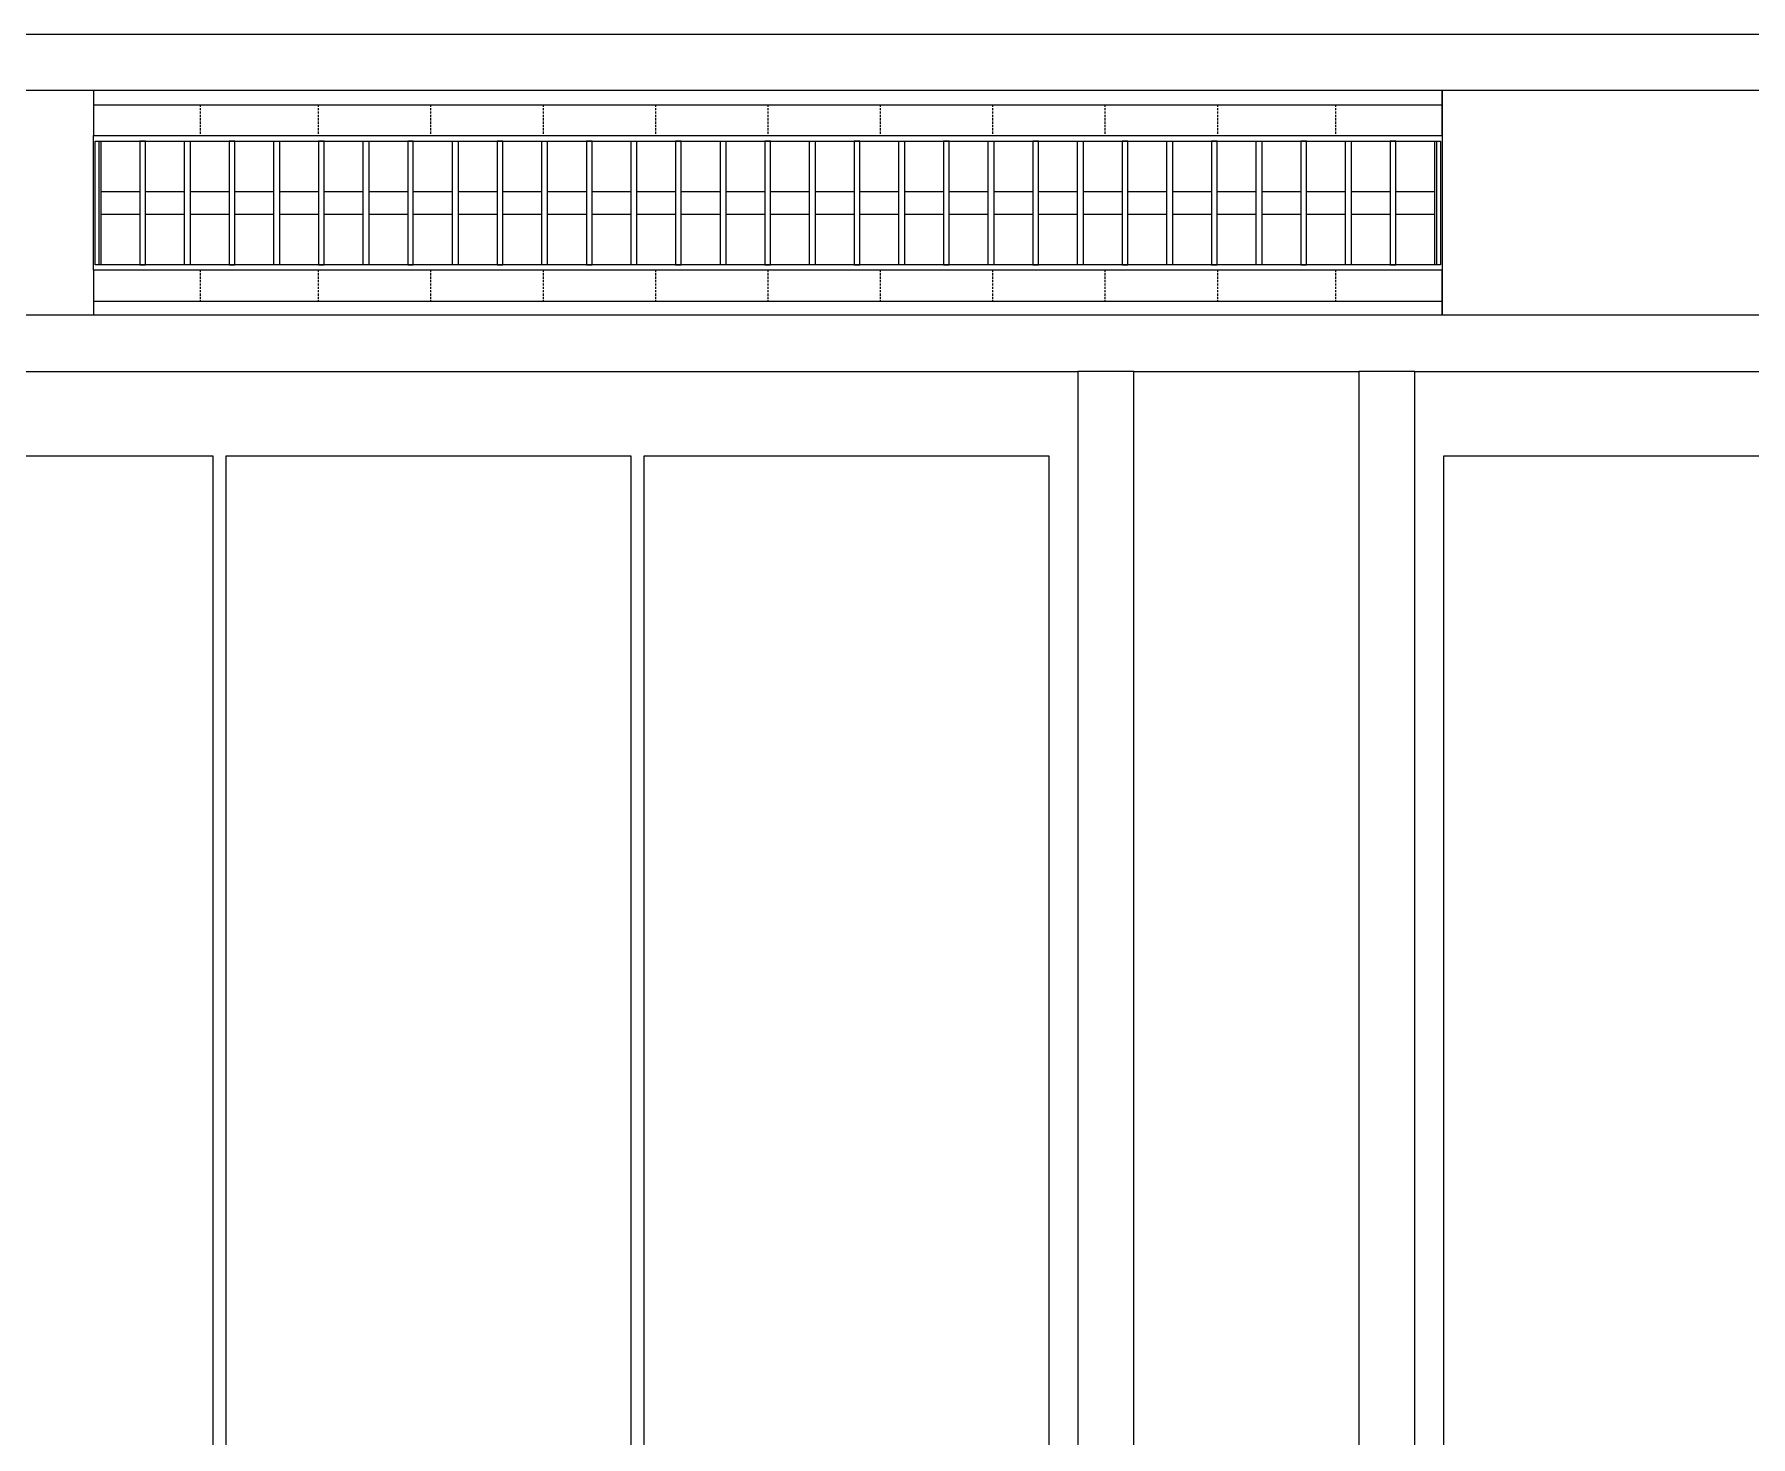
# Model space of a CAD drawing. Header units: millimetres. Extents: x -962357 to -591296, y -223672 to 59420.
# Drawn here: x -742957 to -741430, y -173342 to -172094 of the extents above; entities that cross this region are included whole.
import ezdxf

# ---------------------------------------------------------------- set-up
doc = ezdxf.new("R2010")
doc.units = ezdxf.units.MM
doc.linetypes.add('DPA_Hidden 50', pattern=[3, 2, -1])
for name, color, linetype in [('000 - WIPEOUT', 250, 'Continuous'), ('001 - ASCESSORIES', 251, 'Continuous'), ('A04_TUBE SERIES', 2, 'Continuous'), ('A11_ALU.SOLID SHEET', 2, 'Continuous')]:
    doc.layers.add(name, color=color, linetype=linetype)
doc.layers.add('A-GLAZ-CURT', color=2, linetype='Continuous', lineweight=9)

# ---------------------------------------------------------------- blocks, each defined once
blk = doc.blocks.new('*U4621')
at = {"color": 1}
blk.add_wipeout([(600, -60), (-600, -60), (-600, 60), (600, 60)], dxfattribs=at).dxf.layer = '000 - WIPEOUT'
at = {"layer": '001 - ASCESSORIES', "color": 0}
blk.add_lwpolyline([(600, -60), (-600, -60), (-600, 60), (600, 60)], close=True, dxfattribs=at)
at = {"layer": '001 - ASCESSORIES'}
for points in [[(-593.5, -55), (-598.5, -55), (-598.5, 55), (-593.5, 55)], [(595, -55), (-595, -55), (-595, 55), (595, 55)], [(-558.8, -55), (-553.8, -55), (-553.8, 55), (-558.8, 55)], [(-514, -55), (-519, -55), (-519, 55), (-514, 55)], [(-479.3, -55), (-474.3, -55), (-474.3, 55), (-479.3, 55)], [(-434.6, -55), (-439.6, -55), (-439.6, 55), (-434.6, 55)], [(-399.8, -55), (-394.8, -55), (-394.8, 55), (-399.8, 55)], [(-355.1, -55), (-360.1, -55), (-360.1, 55), (-355.1, 55)], [(-320.4, -55), (-315.4, -55), (-315.4, 55), (-320.4, 55)], [(-275.6, -55), (-280.6, -55), (-280.6, 55), (-275.6, 55)], [(-240.9, -55), (-235.9, -55), (-235.9, 55), (-240.9, 55)], [(-196.2, -55), (-201.2, -55), (-201.2, 55), (-196.2, 55)], [(-161.4, -55), (-156.4, -55), (-156.4, 55), (-161.4, 55)], [(-116.7, -55), (-121.7, -55), (-121.7, 55), (-116.7, 55)], [(-82, -55), (-77, -55), (-77, 55), (-82, 55)], [(-37.2, -55), (-42.2, -55), (-42.2, 55), (-37.2, 55)], [(-2.5, -55), (2.5, -55), (2.5, 55), (-2.5, 55)], [(42.2, -55), (37.2, -55), (37.2, 55), (42.2, 55)], [(77, -55), (82, -55), (82, 55), (77, 55)], [(121.7, -55), (116.7, -55), (116.7, 55), (121.7, 55)], [(156.4, -55), (161.4, -55), (161.4, 55), (156.4, 55)], [(201.2, -55), (196.2, -55), (196.2, 55), (201.2, 55)], [(235.9, -55), (240.9, -55), (240.9, 55), (235.9, 55)], [(280.6, -55), (275.6, -55), (275.6, 55), (280.6, 55)], [(315.4, -55), (320.4, -55), (320.4, 55), (315.4, 55)], [(360.1, -55), (355.1, -55), (355.1, 55), (360.1, 55)], [(394.8, -55), (399.8, -55), (399.8, 55), (394.8, 55)], [(439.6, -55), (434.6, -55), (434.6, 55), (439.6, 55)], [(474.3, -55), (479.3, -55), (479.3, 55), (474.3, 55)], [(519, -55), (514, -55), (514, 55), (519, 55)], [(553.8, -55), (558.8, -55), (558.8, 55), (553.8, 55)], [(598.5, -55), (593.5, -55), (593.5, 55), (598.5, 55)]]:
    blk.add_lwpolyline(points, close=True, dxfattribs=at)
for points in [[(-593.5, 10), (-558.8, 10)], [(-553.8, 10), (-519, 10)], [(-514, 10), (-479.3, 10)], [(-474.3, 10), (-439.6, 10)], [(-434.6, 10), (-399.8, 10)], [(-394.8, 10), (-360.1, 10)], [(-355.1, 10), (-320.4, 10)], [(-315.4, 10), (-280.6, 10)], [(-275.6, 10), (-240.9, 10)], [(-235.9, 10), (-201.2, 10)], [(-196.2, 10), (-161.4, 10)], [(-156.4, 10), (-121.7, 10)], [(-116.7, 10), (-82, 10)], [(-77, 10), (-42.2, 10)], [(-37.2, 10), (-2.5, 10)], [(2.5, 10), (37.2, 10)], [(42.2, 10), (77, 10)], [(82, 10), (116.7, 10)], [(121.7, 10), (156.4, 10)], [(161.4, 10), (196.2, 10)], [(201.2, 10), (235.9, 10)], [(240.9, 10), (275.6, 10)], [(280.6, 10), (315.4, 10)], [(320.4, 10), (355.1, 10)], [(360.1, 10), (394.8, 10)], [(399.8, 10), (434.6, 10)], [(439.6, 10), (474.3, 10)], [(479.3, 10), (514, 10)], [(519, 10), (553.8, 10)], [(558.8, 10), (593.5, 10)], [(-593.5, -10), (-558.8, -10)], [(-553.8, -10), (-519, -10)], [(-514, -10), (-479.3, -10)], [(-474.3, -10), (-439.6, -10)], [(-434.6, -10), (-399.8, -10)], [(-394.8, -10), (-360.1, -10)], [(-355.1, -10), (-320.4, -10)], [(-315.4, -10), (-280.6, -10)], [(-275.6, -10), (-240.9, -10)], [(-235.9, -10), (-201.2, -10)], [(-196.2, -10), (-161.4, -10)], [(-156.4, -10), (-121.7, -10)], [(-116.7, -10), (-82, -10)], [(-77, -10), (-42.2, -10)], [(-37.2, -10), (-2.5, -10)], [(2.5, -10), (37.2, -10)], [(42.2, -10), (77, -10)], [(82, -10), (116.7, -10)], [(121.7, -10), (156.4, -10)], [(161.4, -10), (196.2, -10)], [(201.2, -10), (235.9, -10)], [(240.9, -10), (275.6, -10)], [(280.6, -10), (315.4, -10)], [(320.4, -10), (355.1, -10)], [(360.1, -10), (394.8, -10)], [(399.8, -10), (434.6, -10)], [(439.6, -10), (474.3, -10)], [(479.3, -10), (514, -10)], [(519, -10), (553.8, -10)], [(558.8, -10), (593.5, -10)]]:
    blk.add_lwpolyline(points, dxfattribs=at)
blk = doc.blocks.new('*U4824')
blk.add_attdef('EXTR.OVL-LENGTH_', (-25, -59.1), '', height=5)
blk.add_wipeout([(-25, 25), (25, -25), (25, 15671.5), (-25, 15621.5)]).dxf.layer = '000 - WIPEOUT'
at = {"layer": 'A04_TUBE SERIES', "color": 0}
blk.add_lwpolyline([(-25, 25), (25, -25), (25, 15671.5), (-25, 15621.5)], close=True, dxfattribs=at)
blk = doc.blocks.new('*U4825')
blk.add_attdef('EXTR.OVL-LENGTH_', (-25, -59.1), '', height=5)
blk.add_wipeout([(-25, 25), (25, -25), (25, 15165.5), (-25, 15115.5)]).dxf.layer = '000 - WIPEOUT'
at = {"layer": 'A04_TUBE SERIES', "color": 0}
blk.add_lwpolyline([(-25, 25), (25, -25), (25, 15165.5), (-25, 15115.5)], close=True, dxfattribs=at)
blk = doc.blocks.new('*U4829')
blk.add_attdef('EXTR.OVL-LENGTH_', (-25, -59.1), '', height=5)
blk.add_wipeout([(-25, 0), (25, 0), (25, 1900), (-25, 1900)]).dxf.layer = '000 - WIPEOUT'
at = {"layer": 'A04_TUBE SERIES', "color": 0}
blk.add_lwpolyline([(-25, 0), (25, 0), (25, 1900), (-25, 1900)], close=True, dxfattribs=at)
blk = doc.blocks.new('*U4830')
blk.add_attdef('EXTR.OVL-LENGTH_', (-25, -59.1), '', height=5)
blk.add_wipeout([(-25, 0), (25, 0), (25, 1900), (-25, 1900)]).dxf.layer = '000 - WIPEOUT'
at = {"layer": 'A04_TUBE SERIES', "color": 0}
blk.add_lwpolyline([(-25, 0), (25, 0), (25, 1900), (-25, 1900)], close=True, dxfattribs=at)
blk = doc.blocks.new('*U4729')
at = {"color": 3}
for points in [[(-875, 924), (875, 924), (875, 564), (-875, 564)], [(-875, 180), (875, 180), (875, -180), (-875, -180)], [(-875, -192), (875, -192), (875, -552), (-875, -552)], [(-875, -564), (875, -564), (875, -924), (-875, -924)]]:
    blk.add_wipeout(points, dxfattribs=at).dxf.layer = '000 - WIPEOUT'
at = {"layer": 'A11_ALU.SOLID SHEET', "color": 0, "linetype": 'ByBlock'}
for points in [[(875, 564), (-875, 564), (-875, 924), (875, 924)], [(875, -180), (-875, -180), (-875, 180), (875, 180)], [(875, -552), (-875, -552), (-875, -192), (875, -192)], [(875, -924), (-875, -924), (-875, -564), (875, -564)]]:
    blk.add_lwpolyline(points, close=True, dxfattribs=at)
blk = doc.blocks.new('*U4836')
at = {"layer": 'A04_TUBE SERIES', "color": 0, "linetype": 'ByBlock', "xscale": -1, "rotation": 270}
blk.add_blockref('*U4824', (25, 2475), dxfattribs=at)
at = {"layer": 'A04_TUBE SERIES', "color": 0, "linetype": 'ByBlock', "rotation": 90}
blk.add_blockref('*U4825', (15418.5, 2225), dxfattribs=at)
at = {"layer": 'A11_ALU.SOLID SHEET', "color": 0, "linetype": 'ByBlock', "rotation": 90}
for p in [(1249.75, 1250), (3449.25, 1250)]:
    blk.add_blockref('*U4729', p, dxfattribs=at)
at = {"layer": 'A04_TUBE SERIES', "color": 0, "linetype": 'ByBlock'}
for name, p in [('*U4829', (2224.5, 300)), ('*U4830', (2474.5, 300))]:
    blk.add_blockref(name, p, dxfattribs=at)
blk = doc.blocks.new('*U4956')
blk.add_blockref('*U4621', (2375.5, 3530.5))
at = {"layer": 'A11_ALU.SOLID SHEET'}
blk.add_blockref('*U4836', (451.8, 1180.5), dxfattribs=at)
blk = doc.blocks.new('DPA_CP_Metal Ceiling Luminaire2 - Linear Luminaire-V62-4160-01 UPPER PLATFORM LEVEL - REFLECTED CEILING PLAN')
at = {"layer": 'A-GLAZ-CURT'}
for p, q in [((-742907, 7249), (-741707, 7249)), ((-742907, 7249), (-742907, 6974)), ((-741707, 7249), (-742907, 7249)), ((-742907, 7249), (-741707, 7249)), ((-741707, 6974), (-741707, 7249)), ((-742907, 7211.5), (-742907, 6974)), ((-741707, 7211.5), (-741707, 6974)), ((-742907, 7199), (-741707, 7199)), ((-742907, 7024), (-741707, 7024)), ((-741707, 6974), (-742907, 6974)), ((-741707, 6974), (-742907, 6974)), ((-742907, 6974), (-741707, 6974))]:
    blk.add_line(p, q, dxfattribs=at)
at = {"layer": 'A-GLAZ-CURT', "linetype": 'DPA_Hidden 50'}
for p, q in [((-742812, 7199), (-742812, 7024)), ((-742707, 7199), (-742707, 7024)), ((-742607, 7199), (-742607, 7024)), ((-742507, 7199), (-742507, 7024)), ((-742407, 7199), (-742407, 7024)), ((-742307, 7199), (-742307, 7024)), ((-742207, 7199), (-742207, 7024)), ((-742107, 7199), (-742107, 7024)), ((-742007, 7199), (-742007, 7024)), ((-741907, 7199), (-741907, 7024)), ((-741802, 7199), (-741802, 7024))]:
    blk.add_line(p, q, dxfattribs=at)
blk = doc.blocks.new('*U453')
at = {"color": 1}
blk.add_wipeout([(600, -60), (-600, -60), (-600, 60), (600, 60)], dxfattribs=at).dxf.layer = '000 - WIPEOUT'
at = {"layer": '001 - ASCESSORIES', "color": 0}
blk.add_lwpolyline([(600, -60), (-600, -60), (-600, 60), (600, 60)], close=True, dxfattribs=at)
at = {"layer": '001 - ASCESSORIES'}
for points in [[(-593.5, -55), (-598.5, -55), (-598.5, 55), (-593.5, 55)], [(595, -55), (-595, -55), (-595, 55), (595, 55)], [(-558.8, -55), (-553.8, -55), (-553.8, 55), (-558.8, 55)], [(-514, -55), (-519, -55), (-519, 55), (-514, 55)], [(-479.3, -55), (-474.3, -55), (-474.3, 55), (-479.3, 55)], [(-434.6, -55), (-439.6, -55), (-439.6, 55), (-434.6, 55)], [(-399.8, -55), (-394.8, -55), (-394.8, 55), (-399.8, 55)], [(-355.1, -55), (-360.1, -55), (-360.1, 55), (-355.1, 55)], [(-320.4, -55), (-315.4, -55), (-315.4, 55), (-320.4, 55)], [(-275.6, -55), (-280.6, -55), (-280.6, 55), (-275.6, 55)], [(-240.9, -55), (-235.9, -55), (-235.9, 55), (-240.9, 55)], [(-196.2, -55), (-201.2, -55), (-201.2, 55), (-196.2, 55)], [(-161.4, -55), (-156.4, -55), (-156.4, 55), (-161.4, 55)], [(-116.7, -55), (-121.7, -55), (-121.7, 55), (-116.7, 55)], [(-82, -55), (-77, -55), (-77, 55), (-82, 55)], [(-37.2, -55), (-42.2, -55), (-42.2, 55), (-37.2, 55)], [(-2.5, -55), (2.5, -55), (2.5, 55), (-2.5, 55)], [(42.2, -55), (37.2, -55), (37.2, 55), (42.2, 55)], [(77, -55), (82, -55), (82, 55), (77, 55)], [(121.7, -55), (116.7, -55), (116.7, 55), (121.7, 55)], [(156.4, -55), (161.4, -55), (161.4, 55), (156.4, 55)], [(201.2, -55), (196.2, -55), (196.2, 55), (201.2, 55)], [(235.9, -55), (240.9, -55), (240.9, 55), (235.9, 55)], [(280.6, -55), (275.6, -55), (275.6, 55), (280.6, 55)], [(315.4, -55), (320.4, -55), (320.4, 55), (315.4, 55)], [(360.1, -55), (355.1, -55), (355.1, 55), (360.1, 55)], [(394.8, -55), (399.8, -55), (399.8, 55), (394.8, 55)], [(439.6, -55), (434.6, -55), (434.6, 55), (439.6, 55)], [(474.3, -55), (479.3, -55), (479.3, 55), (474.3, 55)], [(519, -55), (514, -55), (514, 55), (519, 55)], [(553.8, -55), (558.8, -55), (558.8, 55), (553.8, 55)], [(598.5, -55), (593.5, -55), (593.5, 55), (598.5, 55)]]:
    blk.add_lwpolyline(points, close=True, dxfattribs=at)
for points in [[(-593.5, 10), (-558.8, 10)], [(-553.8, 10), (-519, 10)], [(-514, 10), (-479.3, 10)], [(-474.3, 10), (-439.6, 10)], [(-434.6, 10), (-399.8, 10)], [(-394.8, 10), (-360.1, 10)], [(-355.1, 10), (-320.4, 10)], [(-315.4, 10), (-280.6, 10)], [(-275.6, 10), (-240.9, 10)], [(-235.9, 10), (-201.2, 10)], [(-196.2, 10), (-161.4, 10)], [(-156.4, 10), (-121.7, 10)], [(-116.7, 10), (-82, 10)], [(-77, 10), (-42.2, 10)], [(-37.2, 10), (-2.5, 10)], [(2.5, 10), (37.2, 10)], [(42.2, 10), (77, 10)], [(82, 10), (116.7, 10)], [(121.7, 10), (156.4, 10)], [(161.4, 10), (196.2, 10)], [(201.2, 10), (235.9, 10)], [(240.9, 10), (275.6, 10)], [(280.6, 10), (315.4, 10)], [(320.4, 10), (355.1, 10)], [(360.1, 10), (394.8, 10)], [(399.8, 10), (434.6, 10)], [(439.6, 10), (474.3, 10)], [(479.3, 10), (514, 10)], [(519, 10), (553.8, 10)], [(558.8, 10), (593.5, 10)], [(-593.5, -10), (-558.8, -10)], [(-553.8, -10), (-519, -10)], [(-514, -10), (-479.3, -10)], [(-474.3, -10), (-439.6, -10)], [(-434.6, -10), (-399.8, -10)], [(-394.8, -10), (-360.1, -10)], [(-355.1, -10), (-320.4, -10)], [(-315.4, -10), (-280.6, -10)], [(-275.6, -10), (-240.9, -10)], [(-235.9, -10), (-201.2, -10)], [(-196.2, -10), (-161.4, -10)], [(-156.4, -10), (-121.7, -10)], [(-116.7, -10), (-82, -10)], [(-77, -10), (-42.2, -10)], [(-37.2, -10), (-2.5, -10)], [(2.5, -10), (37.2, -10)], [(42.2, -10), (77, -10)], [(82, -10), (116.7, -10)], [(121.7, -10), (156.4, -10)], [(161.4, -10), (196.2, -10)], [(201.2, -10), (235.9, -10)], [(240.9, -10), (275.6, -10)], [(280.6, -10), (315.4, -10)], [(320.4, -10), (355.1, -10)], [(360.1, -10), (394.8, -10)], [(399.8, -10), (434.6, -10)], [(439.6, -10), (474.3, -10)], [(479.3, -10), (514, -10)], [(519, -10), (553.8, -10)], [(558.8, -10), (593.5, -10)]]:
    blk.add_lwpolyline(points, dxfattribs=at)
blk = doc.blocks.new('*U466')
blk.add_attdef('EXTR.OVL-LENGTH_', (-25, -59.1), '', height=5)
blk.add_wipeout([(-25, 25), (25, -25), (25, 15671.5), (-25, 15621.5)]).dxf.layer = '000 - WIPEOUT'
at = {"layer": 'A04_TUBE SERIES', "color": 0}
blk.add_lwpolyline([(-25, 25), (25, -25), (25, 15671.5), (-25, 15621.5)], close=True, dxfattribs=at)
blk = doc.blocks.new('*U464')
blk.add_attdef('EXTR.OVL-LENGTH_', (-25, -59.1), '', height=5)
blk.add_wipeout([(-25, 25), (25, -25), (25, 15165.5), (-25, 15115.5)]).dxf.layer = '000 - WIPEOUT'
at = {"layer": 'A04_TUBE SERIES', "color": 0}
blk.add_lwpolyline([(-25, 25), (25, -25), (25, 15165.5), (-25, 15115.5)], close=True, dxfattribs=at)
blk = doc.blocks.new('*U470')
blk.add_attdef('EXTR.OVL-LENGTH_', (-25, -59.1), '', height=5)
blk.add_wipeout([(-25, 0), (25, 0), (25, 1900), (-25, 1900)]).dxf.layer = '000 - WIPEOUT'
at = {"layer": 'A04_TUBE SERIES', "color": 0}
blk.add_lwpolyline([(-25, 0), (25, 0), (25, 1900), (-25, 1900)], close=True, dxfattribs=at)
blk = doc.blocks.new('*U471')
blk.add_attdef('EXTR.OVL-LENGTH_', (-25, -59.1), '', height=5)
blk.add_wipeout([(-25, 0), (25, 0), (25, 1900), (-25, 1900)]).dxf.layer = '000 - WIPEOUT'
at = {"layer": 'A04_TUBE SERIES', "color": 0}
blk.add_lwpolyline([(-25, 0), (25, 0), (25, 1900), (-25, 1900)], close=True, dxfattribs=at)
blk = doc.blocks.new('*U674')
at = {"color": 3}
for points in [[(-875, 924), (875, 924), (875, 564), (-875, 564)], [(-875, 180), (875, 180), (875, -180), (-875, -180)], [(-875, -192), (875, -192), (875, -552), (-875, -552)], [(-875, -564), (875, -564), (875, -924), (-875, -924)]]:
    blk.add_wipeout(points, dxfattribs=at).dxf.layer = '000 - WIPEOUT'
at = {"layer": 'A11_ALU.SOLID SHEET', "color": 0, "linetype": 'ByBlock'}
for points in [[(875, 564), (-875, 564), (-875, 924), (875, 924)], [(875, -180), (-875, -180), (-875, 180), (875, 180)], [(875, -552), (-875, -552), (-875, -192), (875, -192)], [(875, -924), (-875, -924), (-875, -564), (875, -564)]]:
    blk.add_lwpolyline(points, close=True, dxfattribs=at)
blk = doc.blocks.new('*U692')
at = {"layer": 'A04_TUBE SERIES', "color": 0, "linetype": 'ByBlock', "xscale": -1, "rotation": 270}
blk.add_blockref('*U466', (25, 2475), dxfattribs=at)
at = {"layer": 'A04_TUBE SERIES', "color": 0, "linetype": 'ByBlock', "rotation": 90}
blk.add_blockref('*U464', (15418.5, 2225), dxfattribs=at)
at = {"layer": 'A11_ALU.SOLID SHEET', "color": 0, "linetype": 'ByBlock', "rotation": 90}
for p in [(1249.75, 1250), (3449.25, 1250)]:
    blk.add_blockref('*U674', p, dxfattribs=at)
at = {"layer": 'A04_TUBE SERIES', "color": 0, "linetype": 'ByBlock'}
for name, p in [('*U470', (2224.5, 300)), ('*U471', (2474.5, 300))]:
    blk.add_blockref(name, p, dxfattribs=at)

msp = doc.modelspace()

# ---------------------------------------------------------------- block references
at = {"layer": 'A-GLAZ-CURT'}
msp.add_blockref('DPA_CP_Metal Ceiling Luminaire2 - Linear Luminaire-V62-4160-01 UPPER PLATFORM LEVEL - REFLECTED CEILING PLAN', (2.5, -179355.5), dxfattribs=at)

# ---------------------------------------------------------------- next in the draw order: block references
msp.add_blockref('*U4956', (-744680, -175774.4))

# ---------------------------------------------------------------- next in the draw order: block references
msp.add_blockref('*U453', (-742304.5, -172243.9))

# ---------------------------------------------------------------- next in the draw order: block references
at = {"layer": 'A11_ALU.SOLID SHEET'}
msp.add_blockref('*U692', (-744228.2, -174593.9), dxfattribs=at)

doc.saveas('drawing.dxf')
